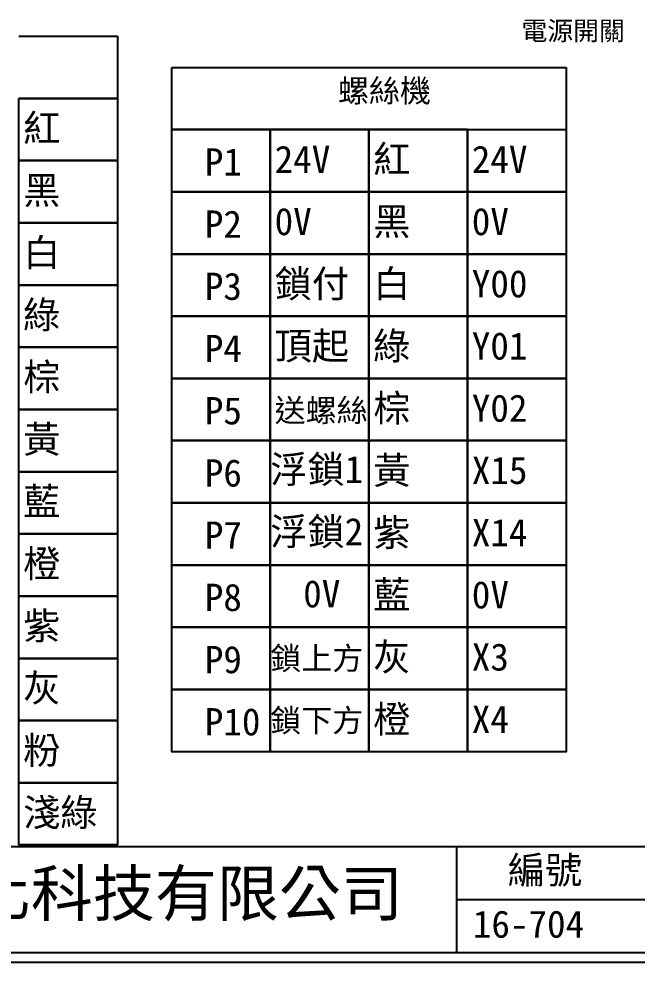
# Model space of a CAD drawing. Extents: x 10 to 297, y 3 to 207.
# Drawn here: x 87.9 to 169.5, y 3 to 127.5 of the extents above; entities that cross this region are included whole.
import ezdxf

# ---------------------------------------------------------------- set-up
doc = ezdxf.new("R2010")
doc.units = 0
doc.layers.add('圖框層', color=7, linetype='CONTINUOUS')
doc.layers.add('標尺寸層', color=3, linetype='CONTINUOUS')
doc.styles.add('CNS', font='romanc.shx', dxfattribs={"bigfont": 'chineset.shx'})
doc.styles.add('STSL', font='kaiu.ttf')

msp = doc.modelspace()

# ---------------------------------------------------------------- linework, layer by layer
at = {"layer": '圖框層', "color": 7}
for p, q in [((11.25, 18.25), (295.75, 18.25)), ((145.75, 4.25), (145.75, 18.25)), ((145.75, 11.25), (295.75, 11.25)), ((11.25, 4.25), (295.75, 4.25)), ((10, 3), (297, 3))]:
    msp.add_line(p, q, dxfattribs=at)
at = {"layer": '標尺寸層', "color": 7}
for p, q in [((87.94, 125.19), (100.95, 125.19)), ((100.95, 125.19), (100.95, 116.98)), ((108.11, 121.08), (121.12, 121.08)), ((108.11, 112.87), (108.11, 121.08)), ((121.12, 121.08), (134.13, 121.08)), ((134.13, 121.08), (147.15, 121.08)), ((147.15, 121.08), (160.16, 121.08)), ((160.16, 121.08), (160.16, 112.87)), ((100.95, 116.98), (87.94, 116.98)), ((121.12, 112.87), (108.11, 112.87)), ((134.13, 112.87), (121.12, 112.87)), ((147.15, 112.87), (134.13, 112.87))]:
    msp.add_line(p, q, dxfattribs=at)
for points in [[(87.94, 116.98), (100.95, 116.98), (100.95, 108.77), (87.94, 108.77)], [(108.11, 112.87), (121.12, 112.87), (121.12, 104.66), (108.11, 104.66)], [(121.12, 112.87), (134.13, 112.87), (134.13, 104.66), (121.12, 104.66)], [(134.13, 112.87), (147.15, 112.87), (147.15, 104.66), (134.13, 104.66)], [(147.15, 112.87), (160.16, 112.87), (160.16, 104.66), (147.15, 104.66)], [(87.94, 108.77), (100.95, 108.77), (100.95, 100.56), (87.94, 100.56)], [(108.11, 104.66), (121.12, 104.66), (121.12, 96.45), (108.11, 96.45)], [(121.12, 104.66), (134.13, 104.66), (134.13, 96.45), (121.12, 96.45)], [(134.13, 104.66), (147.15, 104.66), (147.15, 96.45), (134.13, 96.45)], [(147.15, 104.66), (160.16, 104.66), (160.16, 96.45), (147.15, 96.45)], [(87.94, 100.56), (100.95, 100.56), (100.95, 92.35), (87.94, 92.35)], [(108.11, 96.45), (121.12, 96.45), (121.12, 88.24), (108.11, 88.24)], [(121.12, 96.45), (134.13, 96.45), (134.13, 88.24), (121.12, 88.24)], [(134.13, 96.45), (147.15, 96.45), (147.15, 88.24), (134.13, 88.24)], [(147.15, 96.45), (160.16, 96.45), (160.16, 88.24), (147.15, 88.24)], [(87.94, 92.35), (100.95, 92.35), (100.95, 84.14), (87.94, 84.14)], [(108.11, 88.24), (121.12, 88.24), (121.12, 80.03), (108.11, 80.03)], [(121.12, 88.24), (134.13, 88.24), (134.13, 80.03), (121.12, 80.03)], [(134.13, 88.24), (147.15, 88.24), (147.15, 80.03), (134.13, 80.03)], [(147.15, 88.24), (160.16, 88.24), (160.16, 80.03), (147.15, 80.03)], [(87.94, 84.14), (100.95, 84.14), (100.95, 75.93), (87.94, 75.93)], [(108.11, 80.03), (121.12, 80.03), (121.12, 71.82), (108.11, 71.82)], [(121.12, 80.03), (134.13, 80.03), (134.13, 71.82), (121.12, 71.82)], [(134.13, 80.03), (147.15, 80.03), (147.15, 71.82), (134.13, 71.82)], [(147.15, 80.03), (160.16, 80.03), (160.16, 71.82), (147.15, 71.82)], [(87.94, 75.93), (100.95, 75.93), (100.95, 67.72), (87.94, 67.72)], [(108.11, 71.82), (121.12, 71.82), (121.12, 63.61), (108.11, 63.61)], [(121.12, 71.82), (134.13, 71.82), (134.13, 63.61), (121.12, 63.61)], [(134.13, 71.82), (147.15, 71.82), (147.15, 63.61), (134.13, 63.61)], [(147.15, 71.82), (160.16, 71.82), (160.16, 63.61), (147.15, 63.61)], [(87.94, 67.72), (100.95, 67.72), (100.95, 59.51), (87.94, 59.51)], [(108.11, 63.61), (121.12, 63.61), (121.12, 55.4), (108.11, 55.4)], [(121.12, 63.61), (134.13, 63.61), (134.13, 55.4), (121.12, 55.4)], [(134.13, 63.61), (147.15, 63.61), (147.15, 55.4), (134.13, 55.4)], [(147.15, 63.61), (160.16, 63.61), (160.16, 55.4), (147.15, 55.4)], [(87.94, 59.51), (100.95, 59.51), (100.95, 51.3), (87.94, 51.3)], [(108.11, 55.4), (121.12, 55.4), (121.12, 47.19), (108.11, 47.19)], [(121.12, 55.4), (134.13, 55.4), (134.13, 47.19), (121.12, 47.19)], [(134.13, 55.4), (147.15, 55.4), (147.15, 47.19), (134.13, 47.19)], [(147.15, 55.4), (160.16, 55.4), (160.16, 47.19), (147.15, 47.19)], [(87.94, 51.3), (100.95, 51.3), (100.95, 43.09), (87.94, 43.09)], [(108.11, 47.19), (121.12, 47.19), (121.12, 38.98), (108.11, 38.98)], [(121.12, 47.19), (134.13, 47.19), (134.13, 38.98), (121.12, 38.98)], [(134.13, 47.19), (147.15, 47.19), (147.15, 38.98), (134.13, 38.98)], [(147.15, 47.19), (160.16, 47.19), (160.16, 38.98), (147.15, 38.98)], [(87.94, 43.09), (100.95, 43.09), (100.95, 34.88), (87.94, 34.88)], [(108.11, 38.98), (121.12, 38.98), (121.12, 30.77), (108.11, 30.77)], [(121.12, 38.98), (134.13, 38.98), (134.13, 30.77), (121.12, 30.77)], [(134.13, 38.98), (147.15, 38.98), (147.15, 30.77), (134.13, 30.77)], [(147.15, 38.98), (160.16, 38.98), (160.16, 30.77), (147.15, 30.77)], [(87.94, 34.88), (100.95, 34.88), (100.95, 26.67), (87.94, 26.67)], [(87.94, 26.67), (100.95, 26.67), (100.95, 18.46), (87.94, 18.46)]]:
    msp.add_lwpolyline(points, close=True, dxfattribs=at)

# ---------------------------------------------------------------- texts
at = {"layer": '圖框層', "color": 4, "style": 'STSL'}
for s, height, p in [('螺絲機', 3, (130.06, 116.49)), ('紅', 3.6, (88.51, 111.26)), ('紅', 3.6, (134.71, 107.15)), ('P1', 3.6, (112.48, 106.81)), ('24V', 3.6, (121.7, 107.15)), ('24V', 3.6, (147.72, 107.15)), ('黑', 3.6, (88.51, 103.05)), ('P2', 3.6, (112.48, 98.6)), ('0V', 3.6, (121.7, 98.94)), ('黑', 3.6, (134.71, 98.94)), ('0V', 3.6, (147.72, 98.94)), ('白', 3.6, (88.51, 94.84)), ('鎖付', 3.6, (121.7, 90.73)), ('白', 3.6, (134.71, 90.73)), ('P3', 3.6, (112.48, 90.39)), ('Y00', 3.6, (147.72, 90.73)), ('綠', 3.6, (88.51, 86.63)), ('頂起', 3.6, (121.7, 82.52)), ('綠', 3.6, (134.71, 82.52)), ('Y01', 3.6, (147.72, 82.52)), ('P4', 3.6, (112.48, 82.18)), ('棕', 3.6, (88.51, 78.42)), ('棕', 3.6, (134.71, 74.31)), ('P5', 3.6, (112.48, 73.97)), ('送螺絲', 3, (121.7, 74.31)), ('Y02', 3.6, (147.72, 74.31)), ('黃', 3.6, (88.51, 70.21)), ('浮鎖1', 3.6, (121.12, 66.23)), ('黃', 3.6, (134.71, 66.1)), ('P6', 3.6, (112.48, 65.76)), ('X15', 3.6, (147.72, 66.1)), ('藍', 3.6, (88.51, 62)), ('P7', 3.6, (112.48, 57.55)), ('浮鎖2', 3.6, (121.12, 58.02)), ('紫', 3.6, (134.71, 57.89)), ('X14', 3.6, (147.72, 57.89)), ('橙', 3.6, (88.51, 53.79)), ('藍', 3.6, (134.71, 49.68)), ('P8', 3.6, (112.48, 49.34)), ('0V', 3.6, (125.47, 49.81)), ('0V', 3.6, (147.72, 49.68)), ('紫', 3.6, (88.51, 45.58)), ('鎖上方', 3, (121.12, 41.6)), ('灰', 3.6, (134.71, 41.47)), ('X3', 3.6, (147.72, 41.47)), ('P9', 3.6, (112.48, 41.13)), ('灰', 3.6, (88.51, 37.37)), ('橙', 3.6, (134.71, 33.26)), ('P10', 3.6, (112.48, 32.92)), ('鎖下方', 3, (121.12, 33.39)), ('X4', 3.6, (147.72, 33.26)), ('粉', 3.6, (88.51, 29.16)), ('淺綠', 3.6, (88.51, 20.95)), ('編號', 3.6, (152.47, 13.34)), ('泓陞自動化科技有限公司', 6, (48.6, 9.08)), ('16-704', 3.6, (147.86, 6.22))]:
    msp.add_text(s, height=height, dxfattribs=at).set_placement(p)
at = {"layer": '標尺寸層', "color": 7, "insert": (154.28, 127.16), "char_height": 2.5, "width": 14.0847, "attachment_point": 1, "style": 'CNS'}
msp.add_mtext('{\\fDFKai-SB|b0|i0|c136|p65;電源開關}', dxfattribs=at)

doc.saveas('drawing.dxf')
